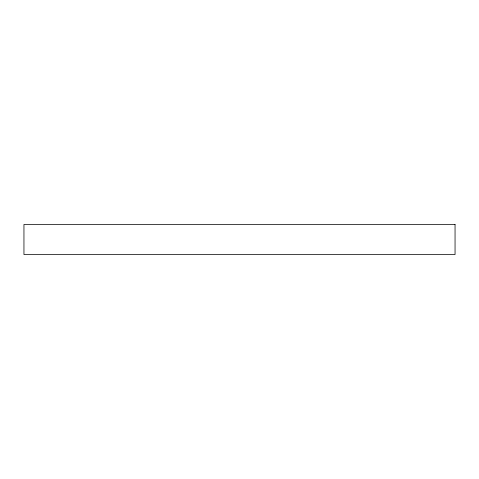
<?xml version="1.0" encoding="UTF-8"?>
<svg xmlns="http://www.w3.org/2000/svg" width="479" height="479" viewBox="0 0 479 479"><rect width="100%" height="100%" fill="white"/><g stroke="black" fill="none" stroke-linecap="round" stroke-linejoin="round"><path stroke-width="0.72" d="M455.05 224.459L23.95 224.459L23.95 254.541L455.05 254.541L455.05 224.459"/></g></svg>
